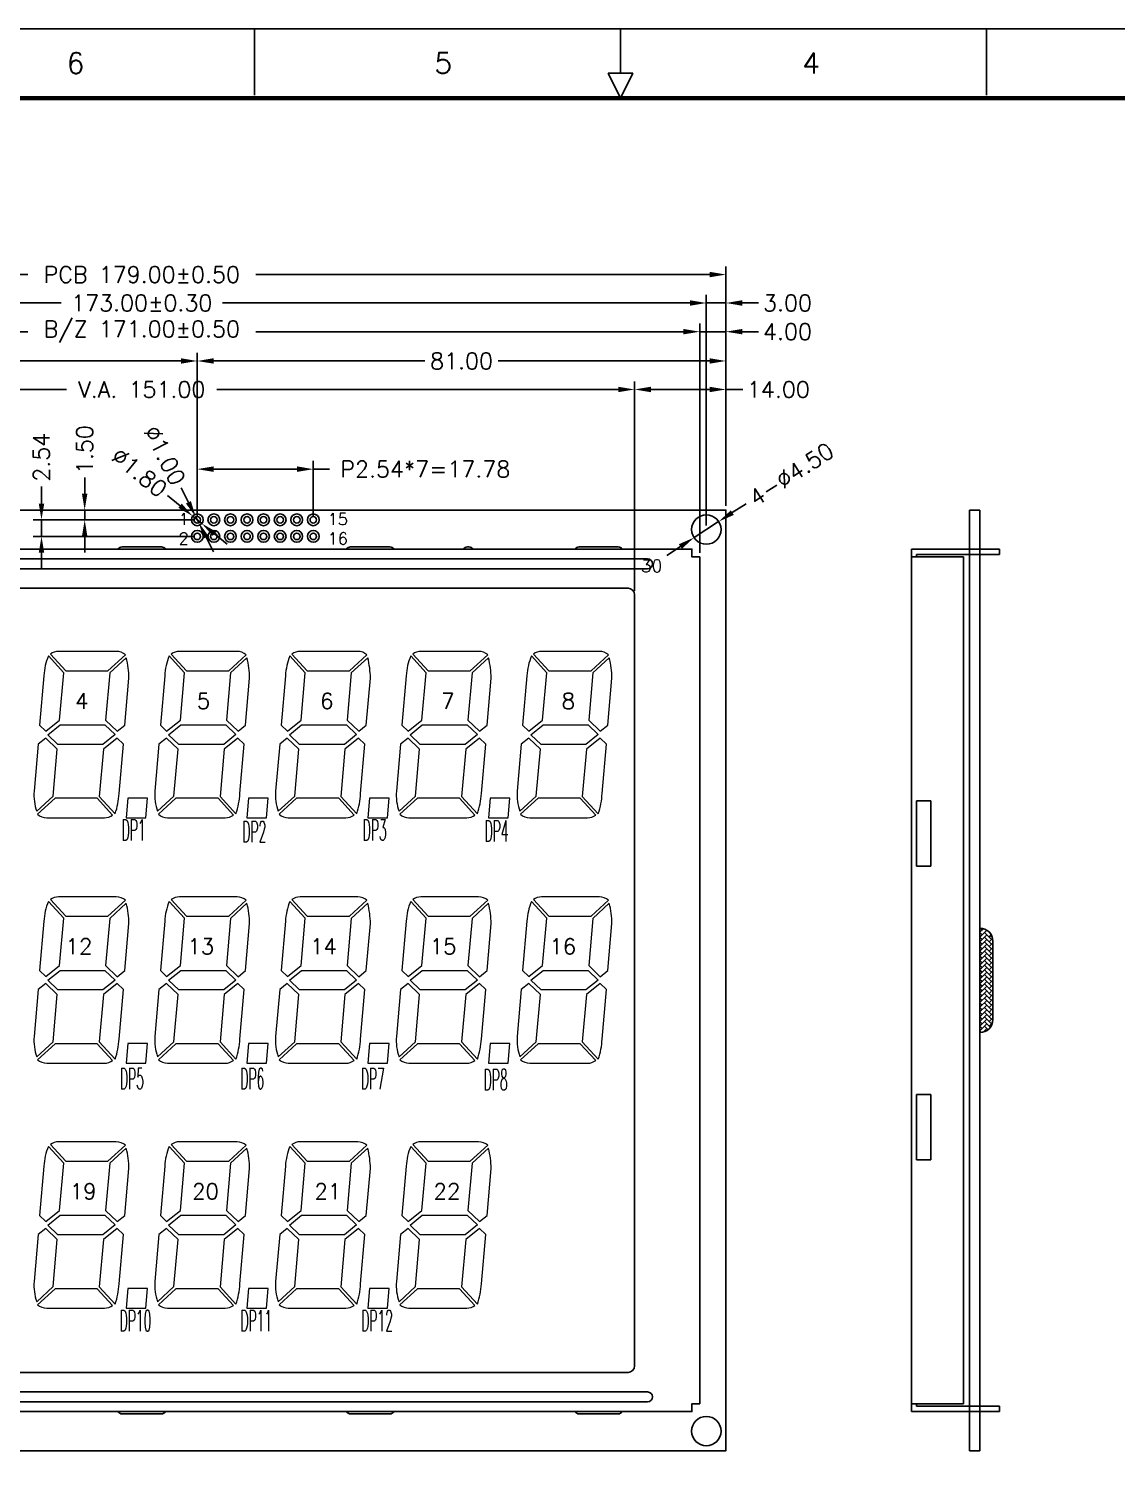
# Model space of a CAD drawing. Header units: millimetres. Extents: x 58 to 1456, y 954 to 1341.
# Drawn here: x 203.9 to 370.6, y 1094.8 to 1315.3 of the extents above; entities that cross this region are included whole.
import ezdxf

# ---------------------------------------------------------------- set-up
doc = ezdxf.new("R2010")
doc.units = ezdxf.units.MM
for name, color, linetype in [('BZ', 67, 'Continuous'), ('D', 4, 'Continuous'), ('PCB', 7, 'Continuous'), ('S', 1, 'Continuous'), ('SPEC', 2, 'Continuous')]:
    doc.layers.add(name, color=color, linetype=linetype)
doc.styles.add('ROMANS', font='romans.shx', dxfattribs={"width": 0.8, "height": 1.388462})
doc.styles.get("Standard").update_dxf_attribs({"font": 'romans.shx'})
doc.styles.add('style1', font='txt.shx')
doc.dimstyles.new('ISO-25', dxfattribs={"dimtxt": 2.5, "dimasz": 2.5, "dimexe": 1.25, "dimexo": 0.625, "dimtad": 0, "dimzin": 1, "dimdsep": 46, "dimtxsty": 'Standard', "dimcen": 2.5, "dimadec": 0, "dimazin": 0, "dimtfac": 1, "dimtmove": 0, "dimatfit": 3, "dimfxl": 0, "dimarcsym": 0})

# ---------------------------------------------------------------- blocks, each defined once
blk = doc.blocks.new('*D10')
at = {"layer": 'D', "color": 0, "lineweight": -2}
for p, q in [((304.25, 1268.86), (301.75, 1268.86)), ((306.75, 1234.95), (306.75, 1270.11)), ((306.75, 1268.86), (310.75, 1268.86)), ((310.75, 1242.15), (310.75, 1270.11)), ((313.25, 1268.86), (315.75, 1268.86))]:
    blk.add_line(p, q, dxfattribs=at)
at = {"layer": 'D', "color": 0}
for points in [[(304.25, 1269.28), (304.25, 1268.45), (306.75, 1268.86)], [(313.25, 1269.28), (313.25, 1268.45), (310.75, 1268.86)]]:
    blk.add_solid(points, dxfattribs=at)
at = {"layer": 'Defpoints', "color": 0}
for p in [(310.75, 1268.86), (310.75, 1241.52), (306.75, 1234.32)]:
    blk.add_point(p, dxfattribs=at)
at = {"layer": 'D', "color": 0, "insert": (320.19, 1268.86), "char_height": 2.5, "attachment_point": 5}
blk.add_mtext('4.00', dxfattribs=at)
blk = doc.blocks.new('*D11')
at = {"layer": 'D', "color": 0, "lineweight": -2}
for p, q in [((296.75, 1229.15), (296.75, 1261.25)), ((299.25, 1260), (308.25, 1260)), ((310.75, 1242.15), (310.75, 1261.25)), ((313.35, 1260), (310.75, 1260))]:
    blk.add_line(p, q, dxfattribs=at)
at = {"layer": 'D', "color": 0}
for points in [[(299.25, 1260.42), (299.25, 1259.59), (296.75, 1260)], [(308.25, 1260.42), (308.25, 1259.59), (310.75, 1260)]]:
    blk.add_solid(points, dxfattribs=at)
at = {"layer": 'Defpoints', "color": 0}
for p in [(310.75, 1260), (310.75, 1241.52), (296.75, 1228.52)]:
    blk.add_point(p, dxfattribs=at)
at = {"layer": 'D', "color": 0, "insert": (318.79, 1260), "char_height": 2.5, "attachment_point": 5}
blk.add_mtext('14.00', dxfattribs=at)
blk = doc.blocks.new('*D12')
at = {"layer": 'D', "color": 0, "lineweight": -2}
for p, q in [((135.75, 1234.95), (135.75, 1270.11)), ((138.25, 1268.86), (203.78, 1268.86)), ((304.25, 1268.86), (238.72, 1268.86)), ((306.75, 1234.95), (306.75, 1270.11))]:
    blk.add_line(p, q, dxfattribs=at)
at = {"layer": 'D', "color": 0}
for points in [[(138.25, 1269.28), (138.25, 1268.45), (135.75, 1268.86)], [(304.25, 1269.28), (304.25, 1268.45), (306.75, 1268.86)]]:
    blk.add_solid(points, dxfattribs=at)
at = {"layer": 'Defpoints', "color": 0}
for p in [(306.75, 1268.86), (135.75, 1234.32), (306.75, 1234.32)]:
    blk.add_point(p, dxfattribs=at)
at = {"layer": 'D', "color": 0, "insert": (221.25, 1268.86), "char_height": 2.5, "attachment_point": 5}
blk.add_mtext('B/Z 171.00%%P0.50', dxfattribs=at)
blk = doc.blocks.new('*D5')
at = {"layer": 'D', "color": 0, "lineweight": -2}
for p, q in [((145.75, 1229.15), (145.75, 1261.25)), ((148.25, 1260), (209.73, 1260)), ((294.25, 1260), (232.77, 1260)), ((296.75, 1229.15), (296.75, 1261.25))]:
    blk.add_line(p, q, dxfattribs=at)
at = {"layer": 'D', "color": 0}
for points in [[(148.25, 1260.42), (148.25, 1259.59), (145.75, 1260)], [(294.25, 1260.42), (294.25, 1259.59), (296.75, 1260)]]:
    blk.add_solid(points, dxfattribs=at)
at = {"layer": 'Defpoints', "color": 0}
for p in [(296.75, 1260), (145.75, 1228.52), (296.75, 1228.52)]:
    blk.add_point(p, dxfattribs=at)
at = {"layer": 'D', "color": 0, "insert": (221.25, 1260), "char_height": 2.5, "attachment_point": 5}
blk.add_mtext('V.A. 151.00', dxfattribs=at)
blk = doc.blocks.new('*D13')
at = {"layer": 'D', "color": 0, "lineweight": -2}
for p, q in [((205.88, 1242.52), (205.88, 1245.11)), ((229.13, 1240.02), (204.63, 1240.02)), ((205.88, 1237.48), (205.88, 1240.02)), ((229.13, 1237.48), (204.63, 1237.48)), ((205.88, 1234.98), (205.88, 1232.48))]:
    blk.add_line(p, q, dxfattribs=at)
at = {"layer": 'D', "color": 0}
for points in [[(205.46, 1242.52), (206.3, 1242.52), (205.88, 1240.02)], [(205.46, 1234.98), (206.3, 1234.98), (205.88, 1237.48)]]:
    blk.add_solid(points, dxfattribs=at)
at = {"layer": 'Defpoints', "color": 0}
for p in [(229.75, 1240.02), (205.88, 1237.48), (229.75, 1237.48)]:
    blk.add_point(p, dxfattribs=at)
at = {"layer": 'D', "color": 0, "insert": (205.88, 1249.61), "char_height": 2.5, "attachment_point": 5, "rotation": 90}
blk.add_mtext('2.54', dxfattribs=at)
blk = doc.blocks.new('*D14')
at = {"layer": 'D', "color": 0, "lineweight": -2}
for p, q in [((313.83, 1242.48), (311.73, 1241.12)), ((305.87, 1237.3), (309.64, 1239.75)), ((303.77, 1235.93), (301.68, 1234.57))]:
    blk.add_line(p, q, dxfattribs=at)
at = {"layer": 'D', "color": 0}
for points in [[(311.5, 1241.47), (311.96, 1240.77), (309.64, 1239.75)], [(303.54, 1236.28), (304, 1235.58), (305.87, 1237.3)]]:
    blk.add_solid(points, dxfattribs=at)
at = {"layer": 'Defpoints', "color": 0}
for p in [(309.64, 1239.75), (305.87, 1237.3)]:
    blk.add_point(p, dxfattribs=at)
at = {"layer": 'D', "color": 0, "insert": (320.78, 1247.01), "char_height": 2.5, "attachment_point": 5, "rotation": 33.0754}
blk.add_mtext('4-∅4.50', dxfattribs=at)
blk = doc.blocks.new('*D15')
at = {"layer": 'D', "color": 0, "lineweight": -2}
for p, q in [((229.75, 1240.65), (229.75, 1265.62)), ((232.25, 1264.37), (264.63, 1264.37)), ((308.25, 1264.37), (275.88, 1264.37)), ((310.75, 1242.15), (310.75, 1265.62))]:
    blk.add_line(p, q, dxfattribs=at)
at = {"layer": 'D', "color": 0}
for points in [[(232.25, 1264.79), (232.25, 1263.96), (229.75, 1264.37)], [(308.25, 1264.79), (308.25, 1263.96), (310.75, 1264.37)]]:
    blk.add_solid(points, dxfattribs=at)
at = {"layer": 'Defpoints', "color": 0}
for p in [(310.75, 1264.37), (310.75, 1241.52), (229.75, 1240.02)]:
    blk.add_point(p, dxfattribs=at)
at = {"layer": 'D', "color": 0, "insert": (270.25, 1264.37), "char_height": 2.5, "attachment_point": 5}
blk.add_mtext('81.00', dxfattribs=at)
blk = doc.blocks.new('*D16')
at = {"layer": 'D', "color": 0, "lineweight": -2}
for p, q in [((134.75, 1239.15), (134.75, 1274.51)), ((137.25, 1273.26), (208.9, 1273.26)), ((305.25, 1273.26), (233.6, 1273.26)), ((307.75, 1239.15), (307.75, 1274.51))]:
    blk.add_line(p, q, dxfattribs=at)
at = {"layer": 'D', "color": 0}
for points in [[(137.25, 1273.68), (137.25, 1272.84), (134.75, 1273.26)], [(305.25, 1273.68), (305.25, 1272.84), (307.75, 1273.26)]]:
    blk.add_solid(points, dxfattribs=at)
at = {"layer": 'Defpoints', "color": 0}
for p in [(307.75, 1273.26), (134.75, 1238.52), (307.75, 1238.52)]:
    blk.add_point(p, dxfattribs=at)
at = {"layer": 'D', "color": 0, "insert": (221.25, 1273.26), "char_height": 2.5, "attachment_point": 5}
blk.add_mtext('173.00%%P0.30', dxfattribs=at)
blk = doc.blocks.new('*D17')
at = {"layer": 'D', "color": 0, "lineweight": -2}
for p, q in [((131.75, 1242.15), (131.75, 1278.87)), ((134.25, 1277.62), (203.78, 1277.62)), ((308.25, 1277.62), (238.72, 1277.62)), ((310.75, 1242.15), (310.75, 1278.87))]:
    blk.add_line(p, q, dxfattribs=at)
at = {"layer": 'D', "color": 0}
for points in [[(134.25, 1278.04), (134.25, 1277.2), (131.75, 1277.62)], [(308.25, 1278.04), (308.25, 1277.2), (310.75, 1277.62)]]:
    blk.add_solid(points, dxfattribs=at)
at = {"layer": 'Defpoints', "color": 0}
for p in [(310.75, 1277.62), (131.75, 1241.52), (310.75, 1241.52)]:
    blk.add_point(p, dxfattribs=at)
at = {"layer": 'D', "color": 0, "insert": (221.25, 1277.62), "char_height": 2.5, "attachment_point": 5}
blk.add_mtext('PCB 179.00%%P0.50', dxfattribs=at)
blk = doc.blocks.new('*D18')
at = {"layer": 'D', "color": 0, "lineweight": -2}
for p, q in [((227.27, 1244.93), (228.4, 1242.7)), ((229.98, 1239.58), (229.52, 1240.47)), ((231.1, 1237.35), (232.23, 1235.12))]:
    blk.add_line(p, q, dxfattribs=at)
at = {"layer": 'D', "color": 0}
for points in [[(228.77, 1242.89), (228.02, 1242.51), (229.52, 1240.47)], [(231.48, 1237.54), (230.73, 1237.16), (229.98, 1239.58)]]:
    blk.add_solid(points, dxfattribs=at)
at = {"layer": 'Defpoints', "color": 0}
for p in [(229.52, 1240.47), (229.98, 1239.58)]:
    blk.add_point(p, dxfattribs=at)
at = {"layer": 'D', "color": 0, "insert": (224.76, 1249.9), "char_height": 2.5, "attachment_point": 5, "rotation": 296.8346}
blk.add_mtext('∅1.00', dxfattribs=at)
blk = doc.blocks.new('*D19')
at = {"layer": 'D', "color": 0, "lineweight": -2}
for p, q in [((229.75, 1240.65), (229.75, 1249.04)), ((247.53, 1240.65), (247.53, 1249.04)), ((232.25, 1247.79), (245.03, 1247.79)), ((247.53, 1247.79), (250.03, 1247.79))]:
    blk.add_line(p, q, dxfattribs=at)
at = {"layer": 'D', "color": 0}
for points in [[(232.25, 1248.21), (232.25, 1247.37), (229.75, 1247.79)], [(245.03, 1248.21), (245.03, 1247.37), (247.53, 1247.79)]]:
    blk.add_solid(points, dxfattribs=at)
at = {"layer": 'Defpoints', "color": 0}
for p in [(247.53, 1247.79), (229.75, 1240.02), (247.53, 1240.02)]:
    blk.add_point(p, dxfattribs=at)
at = {"layer": 'D', "color": 0, "insert": (264.7, 1247.79), "char_height": 2.5, "attachment_point": 5}
blk.add_mtext('P2.54*7=17.78', dxfattribs=at)
blk = doc.blocks.new('*D20')
at = {"layer": 'D', "color": 0, "lineweight": -2}
for p, q in [((225.19, 1243.76), (227.12, 1242.18)), ((230.45, 1239.45), (229.05, 1240.59)), ((232.38, 1237.87), (234.32, 1236.29))]:
    blk.add_line(p, q, dxfattribs=at)
at = {"layer": 'D', "color": 0}
for points in [[(227.38, 1242.5), (226.86, 1241.86), (229.05, 1240.59)], [(232.65, 1238.19), (232.12, 1237.55), (230.45, 1239.45)]]:
    blk.add_solid(points, dxfattribs=at)
at = {"layer": 'Defpoints', "color": 0}
for p in [(229.05, 1240.59), (230.45, 1239.45)]:
    blk.add_point(p, dxfattribs=at)
at = {"layer": 'D', "color": 0, "insert": (220.88, 1247.29), "char_height": 2.5, "attachment_point": 5, "rotation": 320.6852}
blk.add_mtext('∅1.80', dxfattribs=at)
blk = doc.blocks.new('*D6')
at = {"layer": 'D', "color": 0, "lineweight": -2}
for p, q in [((131.75, 1239.15), (131.75, 1265.62)), ((134.25, 1264.37), (175.13, 1264.37)), ((227.25, 1264.37), (186.38, 1264.37)), ((229.75, 1265), (229.75, 1265.62))]:
    blk.add_line(p, q, dxfattribs=at)
at = {"layer": 'D', "color": 0}
for points in [[(134.25, 1264.79), (134.25, 1263.96), (131.75, 1264.37)], [(227.25, 1264.79), (227.25, 1263.96), (229.75, 1264.37)]]:
    blk.add_solid(points, dxfattribs=at)
at = {"layer": 'Defpoints', "color": 0}
for p in [(131.75, 1264.37), (229.75, 1264.37), (131.75, 1238.52)]:
    blk.add_point(p, dxfattribs=at)
at = {"layer": 'D', "color": 0, "insert": (180.75, 1264.37), "char_height": 2.5, "attachment_point": 5}
blk.add_mtext('98.00', dxfattribs=at)
blk = doc.blocks.new('*D7')
at = {"layer": 'D', "color": 0, "lineweight": -2}
for p, q in [((212.5, 1244.02), (212.5, 1246.52)), ((225.75, 1241.52), (211.25, 1241.52)), ((212.5, 1240.02), (212.5, 1241.52)), ((229.13, 1240.02), (211.25, 1240.02)), ((212.5, 1237.52), (212.5, 1235.02))]:
    blk.add_line(p, q, dxfattribs=at)
at = {"layer": 'D', "color": 0}
for points in [[(212.08, 1244.02), (212.91, 1244.02), (212.5, 1241.52)], [(212.08, 1237.52), (212.91, 1237.52), (212.5, 1240.02)]]:
    blk.add_solid(points, dxfattribs=at)
at = {"layer": 'Defpoints', "color": 0}
for p in [(212.5, 1241.52), (226.37, 1241.52), (229.75, 1240.02)]:
    blk.add_point(p, dxfattribs=at)
at = {"layer": 'D', "color": 0, "insert": (212.5, 1250.78), "char_height": 2.5, "attachment_point": 5, "rotation": 90}
blk.add_mtext('1.50', dxfattribs=at)
blk = doc.blocks.new('*D21')
at = {"layer": 'D', "color": 0, "lineweight": -2}
for p, q in [((305.25, 1273.26), (302.75, 1273.26)), ((307.75, 1239.15), (307.75, 1274.51)), ((307.75, 1273.26), (310.75, 1273.26)), ((310.75, 1242.15), (310.75, 1274.51)), ((313.25, 1273.26), (315.75, 1273.26))]:
    blk.add_line(p, q, dxfattribs=at)
at = {"layer": 'D', "color": 0}
for points in [[(305.25, 1273.68), (305.25, 1272.84), (307.75, 1273.26)], [(313.25, 1273.68), (313.25, 1272.84), (310.75, 1273.26)]]:
    blk.add_solid(points, dxfattribs=at)
at = {"layer": 'Defpoints', "color": 0}
for p in [(310.75, 1273.26), (310.75, 1241.52), (307.75, 1238.52)]:
    blk.add_point(p, dxfattribs=at)
at = {"layer": 'D', "color": 0, "insert": (320.19, 1273.26), "char_height": 2.5, "attachment_point": 5}
blk.add_mtext('3.00', dxfattribs=at)

msp = doc.modelspace()

# ---------------------------------------------------------------- hatches: boundary and pattern name
at = {"layer": 'S'}
h = msp.add_hatch(dxfattribs=at)
h.set_pattern_fill('AR-HBONE', color=256, scale=0.005, style=0)
h.set_pattern_definition([(45, (-22.49407, 0), (1e-16, 0.7184205), [1.524, -0.508]), (135, (-22.13486, 0.3592), (1e-16, 0.7184205), [1.524, -0.508])])
h.paths.add_polyline_path([(351.663, 1175.425, 0.4142136), (349.663, 1177.425), (349.663, 1161.425, 0.4142136), (351.663, 1163.425)])

# ---------------------------------------------------------------- linework, layer by layer
at = {"lineweight": 13}
for p, q in [((295.751, 1229.525), (146.751, 1229.525)), ((296.751, 1110.325), (296.751, 1228.525))]:
    msp.add_line(p, q, dxfattribs=at)
for points in [[(145.751, 1228.525), (145.751, 1110.325, 0.4142136), (146.751, 1109.325), (295.751, 1109.325, 0.4142136), (296.751, 1110.325), (296.751, 1228.525, 0.4142136), (295.751, 1229.525), (146.751, 1229.525, 0.4142136)], [(207.245, 1219.438), (209.598, 1216.869), (216.063, 1216.869), (218.74, 1219.322, 0.1842598), (217.343, 1219.855), (208.499, 1219.855, 0.1617893)], [(225.749, 1219.438), (228.103, 1216.869), (234.567, 1216.869), (237.244, 1219.322, 0.1842598), (235.848, 1219.855), (227.004, 1219.855, 0.1617893)], [(244.253, 1219.438), (246.607, 1216.869), (253.071, 1216.869), (255.749, 1219.322, 0.1842598), (254.352, 1219.855), (245.508, 1219.855, 0.1617893)], [(262.758, 1219.438), (265.112, 1216.869), (271.576, 1216.869), (274.253, 1219.322, 0.1842598), (272.856, 1219.855), (264.013, 1219.855, 0.1617893)], [(281.262, 1219.438), (283.616, 1216.869), (290.08, 1216.869), (292.757, 1219.322, 0.1842598), (291.361, 1219.855), (282.517, 1219.855, 0.1617893)], [(206.937, 1219.152, 0.0841671), (206.251, 1216.121), (205.588, 1208.543), (206.553, 1207.621), (208.654, 1209.323), (209.289, 1216.585)], [(215.712, 1209.313), (217.491, 1207.62), (218.642, 1208.547), (219.273, 1215.756, 0.0590787), (218.864, 1218.866), (216.346, 1216.559)], [(225.442, 1219.152, 0.0841671), (224.756, 1216.121), (224.093, 1208.543), (225.058, 1207.621), (227.158, 1209.323), (227.794, 1216.585)], [(234.216, 1209.313), (235.995, 1207.62), (237.146, 1208.547), (237.777, 1215.756, 0.0590787), (237.368, 1218.866), (234.85, 1216.559)], [(243.946, 1219.152, 0.0841671), (243.26, 1216.121), (242.597, 1208.543), (243.562, 1207.621), (245.663, 1209.323), (246.298, 1216.585)], [(252.721, 1209.313), (254.5, 1207.62), (255.651, 1208.547), (256.282, 1215.756, 0.0590787), (255.873, 1218.866), (253.355, 1216.559)], [(262.451, 1219.152, 0.0841671), (261.765, 1216.121), (261.102, 1208.543), (262.067, 1207.621), (264.167, 1209.323), (264.803, 1216.585)], [(271.225, 1209.313), (273.004, 1207.62), (274.155, 1208.547), (274.786, 1215.756, 0.0590787), (274.377, 1218.866), (271.859, 1216.559)], [(280.955, 1219.152, 0.0841671), (280.269, 1216.121), (279.606, 1208.543), (280.571, 1207.621), (282.672, 1209.323), (283.307, 1216.585)], [(289.73, 1209.313), (291.508, 1207.62), (292.66, 1208.547), (293.291, 1215.756, 0.0590787), (292.882, 1218.866), (290.364, 1216.559)], [(208.308, 1204.865), (206.53, 1206.563), (205.377, 1205.629), (204.747, 1198.428, 0.1077533), (205.156, 1195.341), (207.676, 1197.651)], [(214.733, 1197.625), (217.172, 1194.963, 0.070996), (217.769, 1198.062), (218.432, 1205.645), (217.468, 1206.563), (215.367, 1204.872)], [(226.812, 1204.865), (225.035, 1206.563), (223.882, 1205.629), (223.252, 1198.428, 0.1077533), (223.661, 1195.341), (226.181, 1197.651)], [(233.237, 1197.625), (235.676, 1194.963, 0.070996), (236.273, 1198.062), (236.936, 1205.645), (235.972, 1206.563), (233.872, 1204.872)], [(245.316, 1204.865), (243.539, 1206.563), (242.386, 1205.629), (241.756, 1198.428, 0.1077533), (242.165, 1195.341), (244.685, 1197.651)], [(251.742, 1197.625), (254.181, 1194.963, 0.070996), (254.777, 1198.062), (255.441, 1205.645), (254.476, 1206.563), (252.376, 1204.872)], [(263.821, 1204.865), (262.044, 1206.563), (260.891, 1205.629), (260.261, 1198.428, 0.1077533), (260.67, 1195.341), (263.19, 1197.651)], [(270.246, 1197.625), (272.685, 1194.963, 0.070996), (273.282, 1198.062), (273.945, 1205.645), (272.981, 1206.563), (270.88, 1204.872)], [(282.325, 1204.865), (280.548, 1206.563), (279.395, 1205.629), (278.765, 1198.428, 0.1077533), (279.174, 1195.341), (281.694, 1197.651)], [(288.751, 1197.625), (291.19, 1194.963, 0.070996), (291.786, 1198.062), (292.45, 1205.645), (291.485, 1206.563), (289.385, 1204.872)], [(216.778, 1194.772), (214.424, 1197.341), (207.96, 1197.341), (205.283, 1194.887, 0.1842598), (206.679, 1194.355), (215.523, 1194.355, 0.1617893)], [(235.282, 1194.772), (232.928, 1197.341), (226.464, 1197.341), (223.787, 1194.887, 0.1842598), (225.184, 1194.355), (234.027, 1194.355, 0.1617893)], [(253.787, 1194.772), (251.433, 1197.341), (244.969, 1197.341), (242.292, 1194.887, 0.1842598), (243.688, 1194.355), (252.532, 1194.355, 0.1617893)], [(272.291, 1194.772), (269.937, 1197.341), (263.473, 1197.341), (260.796, 1194.887, 0.1842598), (262.192, 1194.355), (271.036, 1194.355, 0.1617893)], [(290.795, 1194.772), (288.442, 1197.341), (281.977, 1197.341), (279.3, 1194.887, 0.1842598), (280.697, 1194.355), (289.541, 1194.355, 0.1617893)], [(207.245, 1181.808), (209.598, 1179.239), (216.063, 1179.239), (218.74, 1181.692, 0.1842598), (217.343, 1182.225), (208.499, 1182.225, 0.1617893)], [(225.749, 1181.808), (228.103, 1179.239), (234.567, 1179.239), (237.244, 1181.692, 0.1842598), (235.848, 1182.225), (227.004, 1182.225, 0.1617893)], [(244.253, 1181.808), (246.607, 1179.239), (253.071, 1179.239), (255.749, 1181.692, 0.1842598), (254.352, 1182.225), (245.508, 1182.225, 0.1617893)], [(262.758, 1181.808), (265.112, 1179.239), (271.576, 1179.239), (274.253, 1181.692, 0.1842598), (272.856, 1182.225), (264.013, 1182.225, 0.1617893)], [(281.262, 1181.808), (283.616, 1179.239), (290.08, 1179.239), (292.757, 1181.692, 0.1842598), (291.361, 1182.225), (282.517, 1182.225, 0.1617893)], [(206.937, 1181.521, 0.0841671), (206.251, 1178.491), (205.588, 1170.913), (206.553, 1169.991), (208.654, 1171.692), (209.289, 1178.955)], [(215.712, 1171.683), (217.491, 1169.99), (218.642, 1170.917), (219.273, 1178.126, 0.0590787), (218.864, 1181.236), (216.346, 1178.929)], [(225.442, 1181.521, 0.0841671), (224.756, 1178.491), (224.093, 1170.913), (225.058, 1169.991), (227.158, 1171.692), (227.794, 1178.955)], [(234.216, 1171.683), (235.995, 1169.99), (237.146, 1170.917), (237.777, 1178.126, 0.0590787), (237.368, 1181.236), (234.85, 1178.929)], [(243.946, 1181.521, 0.0841671), (243.26, 1178.491), (242.597, 1170.913), (243.562, 1169.991), (245.663, 1171.692), (246.298, 1178.955)], [(252.721, 1171.683), (254.5, 1169.99), (255.651, 1170.917), (256.282, 1178.126, 0.0590787), (255.873, 1181.236), (253.355, 1178.929)], [(262.451, 1181.521, 0.0841671), (261.765, 1178.491), (261.102, 1170.913), (262.067, 1169.991), (264.167, 1171.692), (264.803, 1178.955)], [(271.225, 1171.683), (273.004, 1169.99), (274.155, 1170.917), (274.786, 1178.126, 0.0590787), (274.377, 1181.236), (271.859, 1178.929)], [(280.955, 1181.521, 0.0841671), (280.269, 1178.491), (279.606, 1170.913), (280.571, 1169.991), (282.672, 1171.692), (283.307, 1178.955)], [(289.73, 1171.683), (291.508, 1169.99), (292.66, 1170.917), (293.291, 1178.126, 0.0590787), (292.882, 1181.236), (290.364, 1178.929)], [(208.308, 1167.234), (206.53, 1168.933), (205.377, 1167.998), (204.747, 1160.798, 0.1077533), (205.156, 1157.711), (207.676, 1160.02)], [(214.733, 1159.995), (217.172, 1157.333, 0.070996), (217.769, 1160.432), (218.432, 1168.015), (217.468, 1168.933), (215.367, 1167.242)], [(226.812, 1167.234), (225.035, 1168.933), (223.882, 1167.998), (223.252, 1160.798, 0.1077533), (223.661, 1157.711), (226.181, 1160.02)], [(233.237, 1159.995), (235.676, 1157.333, 0.070996), (236.273, 1160.432), (236.936, 1168.015), (235.972, 1168.933), (233.872, 1167.242)], [(245.316, 1167.234), (243.539, 1168.933), (242.386, 1167.998), (241.756, 1160.798, 0.1077533), (242.165, 1157.711), (244.685, 1160.02)], [(251.742, 1159.995), (254.181, 1157.333, 0.070996), (254.777, 1160.432), (255.441, 1168.015), (254.476, 1168.933), (252.376, 1167.242)], [(263.821, 1167.234), (262.044, 1168.933), (260.891, 1167.998), (260.261, 1160.798, 0.1077533), (260.67, 1157.711), (263.19, 1160.02)], [(270.246, 1159.995), (272.685, 1157.333, 0.070996), (273.282, 1160.432), (273.945, 1168.015), (272.981, 1168.933), (270.88, 1167.242)], [(282.325, 1167.234), (280.548, 1168.933), (279.395, 1167.998), (278.765, 1160.798, 0.1077533), (279.174, 1157.711), (281.694, 1160.02)], [(288.751, 1159.995), (291.19, 1157.333, 0.070996), (291.786, 1160.432), (292.45, 1168.015), (291.485, 1168.933), (289.385, 1167.242)], [(216.778, 1157.141), (214.424, 1159.71), (207.96, 1159.71), (205.283, 1157.257, 0.1842598), (206.679, 1156.725), (215.523, 1156.725, 0.1617893)], [(235.282, 1157.141), (232.928, 1159.71), (226.464, 1159.71), (223.787, 1157.257, 0.1842598), (225.184, 1156.725), (234.027, 1156.725, 0.1617893)], [(253.787, 1157.141), (251.433, 1159.71), (244.969, 1159.71), (242.292, 1157.257, 0.1842598), (243.688, 1156.725), (252.532, 1156.725, 0.1617893)], [(272.291, 1157.141), (269.937, 1159.71), (263.473, 1159.71), (260.796, 1157.257, 0.1842598), (262.192, 1156.725), (271.036, 1156.725, 0.1617893)], [(290.795, 1157.141), (288.442, 1159.71), (281.977, 1159.71), (279.3, 1157.257, 0.1842598), (280.697, 1156.725), (289.541, 1156.725, 0.1617893)], [(207.245, 1144.258), (209.598, 1141.689), (216.063, 1141.689), (218.74, 1144.142, 0.1842598), (217.343, 1144.675), (208.499, 1144.675, 0.1617893)], [(225.749, 1144.258), (228.103, 1141.689), (234.567, 1141.689), (237.244, 1144.142, 0.1842598), (235.848, 1144.675), (227.004, 1144.675, 0.1617893)], [(244.253, 1144.258), (246.607, 1141.689), (253.071, 1141.689), (255.749, 1144.142, 0.1842598), (254.352, 1144.675), (245.508, 1144.675, 0.1617893)], [(262.758, 1144.258), (265.112, 1141.689), (271.576, 1141.689), (274.253, 1144.142, 0.1842598), (272.856, 1144.675), (264.013, 1144.675, 0.1617893)], [(206.937, 1143.971, 0.0841671), (206.251, 1140.941), (205.588, 1133.363), (206.553, 1132.441), (208.654, 1134.142), (209.289, 1141.405)], [(215.712, 1134.133), (217.491, 1132.44), (218.642, 1133.367), (219.273, 1140.576, 0.0590787), (218.864, 1143.686), (216.346, 1141.379)], [(225.442, 1143.971, 0.0841671), (224.756, 1140.941), (224.093, 1133.363), (225.058, 1132.441), (227.158, 1134.142), (227.794, 1141.405)], [(234.216, 1134.133), (235.995, 1132.44), (237.146, 1133.367), (237.777, 1140.576, 0.0590787), (237.368, 1143.686), (234.85, 1141.379)], [(243.946, 1143.971, 0.0841671), (243.26, 1140.941), (242.597, 1133.363), (243.562, 1132.441), (245.663, 1134.142), (246.298, 1141.405)], [(252.721, 1134.133), (254.5, 1132.44), (255.651, 1133.367), (256.282, 1140.576, 0.0590787), (255.873, 1143.686), (253.355, 1141.379)], [(262.451, 1143.971, 0.0841671), (261.765, 1140.941), (261.102, 1133.363), (262.067, 1132.441), (264.167, 1134.142), (264.803, 1141.405)], [(271.225, 1134.133), (273.004, 1132.44), (274.155, 1133.367), (274.786, 1140.576, 0.0590787), (274.377, 1143.686), (271.859, 1141.379)], [(208.308, 1129.684), (206.53, 1131.383), (205.377, 1130.448), (204.747, 1123.248, 0.1077533), (205.156, 1120.161), (207.676, 1122.47)], [(214.733, 1122.445), (217.172, 1119.783, 0.070996), (217.769, 1122.882), (218.432, 1130.465), (217.468, 1131.383), (215.367, 1129.692)], [(226.812, 1129.684), (225.035, 1131.383), (223.882, 1130.448), (223.252, 1123.248, 0.1077533), (223.661, 1120.161), (226.181, 1122.47)], [(233.237, 1122.445), (235.676, 1119.783, 0.070996), (236.273, 1122.882), (236.936, 1130.465), (235.972, 1131.383), (233.872, 1129.692)], [(245.316, 1129.684), (243.539, 1131.383), (242.386, 1130.448), (241.756, 1123.248, 0.1077533), (242.165, 1120.161), (244.685, 1122.47)], [(251.742, 1122.445), (254.181, 1119.783, 0.070996), (254.777, 1122.882), (255.441, 1130.465), (254.476, 1131.383), (252.376, 1129.692)], [(263.821, 1129.684), (262.044, 1131.383), (260.891, 1130.448), (260.261, 1123.248, 0.1077533), (260.67, 1120.161), (263.19, 1122.47)], [(270.246, 1122.445), (272.685, 1119.783, 0.070996), (273.282, 1122.882), (273.945, 1130.465), (272.981, 1131.383), (270.88, 1129.692)], [(216.778, 1119.591), (214.424, 1122.16), (207.96, 1122.16), (205.283, 1119.707, 0.1842598), (206.679, 1119.175), (215.523, 1119.175, 0.1617893)], [(235.282, 1119.591), (232.928, 1122.16), (226.464, 1122.16), (223.787, 1119.707, 0.1842598), (225.184, 1119.175), (234.027, 1119.175, 0.1617893)], [(253.787, 1119.591), (251.433, 1122.16), (244.969, 1122.16), (242.292, 1119.707, 0.1842598), (243.688, 1119.175), (252.532, 1119.175, 0.1617893)], [(272.291, 1119.591), (269.937, 1122.16), (263.473, 1122.16), (260.796, 1119.707, 0.1842598), (262.192, 1119.175), (271.036, 1119.175, 0.1617893)]]:
    msp.add_lwpolyline(points, format="xyb", close=True, dxfattribs=at)
for points in [[(206.859, 1207.079), (208.718, 1208.585), (215.606, 1208.585), (217.161, 1207.105), (215.291, 1205.599), (208.408, 1205.599)], [(225.363, 1207.079), (227.222, 1208.585), (234.111, 1208.585), (235.666, 1207.105), (233.795, 1205.599), (226.912, 1205.599)], [(243.868, 1207.079), (245.727, 1208.585), (252.615, 1208.585), (254.17, 1207.105), (252.299, 1205.599), (245.417, 1205.599)], [(262.372, 1207.079), (264.231, 1208.585), (271.12, 1208.585), (272.674, 1207.105), (270.804, 1205.599), (263.921, 1205.599)], [(280.877, 1207.079), (282.736, 1208.585), (289.624, 1208.585), (291.179, 1207.105), (289.308, 1205.599), (282.426, 1205.599)], [(221.874, 1194.355), (222.132, 1197.364), (219.12, 1197.364), (218.862, 1194.355)], [(240.379, 1194.355), (240.636, 1197.364), (237.624, 1197.364), (237.367, 1194.355)], [(258.883, 1194.355), (259.141, 1197.364), (256.129, 1197.364), (255.871, 1194.355)], [(277.388, 1194.355), (277.645, 1197.364), (274.633, 1197.364), (274.376, 1194.355)], [(206.859, 1169.449), (208.718, 1170.954), (215.606, 1170.954), (217.161, 1169.475), (215.291, 1167.969), (208.408, 1167.969)], [(225.363, 1169.449), (227.222, 1170.954), (234.111, 1170.954), (235.666, 1169.475), (233.795, 1167.969), (226.912, 1167.969)], [(243.868, 1169.449), (245.727, 1170.954), (252.615, 1170.954), (254.17, 1169.475), (252.299, 1167.969), (245.417, 1167.969)], [(262.372, 1169.449), (264.231, 1170.954), (271.12, 1170.954), (272.674, 1169.475), (270.804, 1167.969), (263.921, 1167.969)], [(280.877, 1169.449), (282.736, 1170.954), (289.624, 1170.954), (291.179, 1169.475), (289.308, 1167.969), (282.426, 1167.969)], [(221.874, 1156.725), (222.132, 1159.734), (219.12, 1159.734), (218.862, 1156.725)], [(240.379, 1156.725), (240.636, 1159.734), (237.624, 1159.734), (237.367, 1156.725)], [(258.883, 1156.725), (259.141, 1159.734), (256.129, 1159.734), (255.871, 1156.725)], [(277.388, 1156.725), (277.645, 1159.734), (274.633, 1159.734), (274.376, 1156.725)], [(206.859, 1131.899), (208.718, 1133.404), (215.606, 1133.404), (217.161, 1131.925), (215.291, 1130.419), (208.408, 1130.419)], [(225.363, 1131.899), (227.222, 1133.404), (234.111, 1133.404), (235.666, 1131.925), (233.795, 1130.419), (226.912, 1130.419)], [(243.868, 1131.899), (245.727, 1133.404), (252.615, 1133.404), (254.17, 1131.925), (252.299, 1130.419), (245.417, 1130.419)], [(262.372, 1131.899), (264.231, 1133.404), (271.12, 1133.404), (272.674, 1131.925), (270.804, 1130.419), (263.921, 1130.419)], [(221.874, 1119.175), (222.132, 1122.184), (219.12, 1122.184), (218.862, 1119.175)], [(240.379, 1119.175), (240.636, 1122.184), (237.624, 1122.184), (237.367, 1119.175)], [(258.883, 1119.175), (259.141, 1122.184), (256.129, 1122.184), (255.871, 1119.175)]]:
    msp.add_lwpolyline(points, close=True, dxfattribs=at)
msp.add_lwpolyline([(349.663, 1177.425), (349.663, 1177.425, -0.4142136), (351.663, 1175.425), (351.663, 1163.425, -0.4142136), (349.663, 1161.425), (349.663, 1161.425)], format="xyb", close=True)
for centre, start, end in [((295.751, 1228.525), 0, 90), ((295.751, 1110.325), 270, 0)]:
    msp.add_arc(centre, 1, start, end, dxfattribs=at)
at = {"layer": 'BZ'}
for p, q in [((339.163, 1235.525), (339.163, 1103.325)), ((339.163, 1235.525), (352.663, 1235.525)), ((352.663, 1235.525), (352.663, 1234.725)), ((339.163, 1234.325), (347.163, 1234.325)), ((339.963, 1234.725), (352.663, 1234.725)), ((339.963, 1234.725), (339.963, 1234.325)), ((347.163, 1234.325), (347.163, 1104.525)), ((295.751, 1229.525), (146.751, 1229.525)), ((296.751, 1110.325), (296.751, 1228.525)), ((339.963, 1186.925), (339.963, 1196.925)), ((339.963, 1196.925), (342.163, 1196.925)), ((342.163, 1196.925), (342.163, 1186.925)), ((342.163, 1186.925), (339.963, 1186.925)), ((339.963, 1151.925), (339.963, 1141.925)), ((342.163, 1151.925), (339.963, 1151.925)), ((342.163, 1141.925), (342.163, 1151.925)), ((339.963, 1141.925), (342.163, 1141.925)), ((146.751, 1109.325), (295.751, 1109.325)), ((339.163, 1104.525), (347.163, 1104.525)), ((339.163, 1103.325), (352.663, 1103.325)), ((339.963, 1104.125), (339.963, 1104.525)), ((339.963, 1104.125), (352.663, 1104.125)), ((352.663, 1103.325), (352.663, 1104.125))]:
    msp.add_line(p, q, dxfattribs=at)
msp.add_lwpolyline([(135.751, 1104.525), (135.751, 1234.325), (136.951, 1234.325), (136.951, 1235.525), (305.551, 1235.525), (305.551, 1234.325), (306.751, 1234.325), (306.751, 1104.525), (305.551, 1104.525), (305.551, 1103.325), (136.951, 1103.325), (136.951, 1104.525)], close=True, dxfattribs=at)
for points in [[(143.751, 1232.525, -1), (143.751, 1234.025), (298.751, 1234.025, -1), (298.751, 1232.525)], [(143.751, 1106.325, 1), (143.751, 1104.825), (298.751, 1104.825, 1), (298.751, 1106.325)]]:
    msp.add_lwpolyline(points, format="xyb", close=True, dxfattribs=at)
for centre, start, end in [((295.751, 1228.525), 0, 90), ((295.751, 1110.325), 270, 0)]:
    msp.add_arc(centre, 1, start, end, dxfattribs=at)
at = {"layer": 'PCB'}
for p, q in [((348.063, 1097.325), (348.063, 1241.525)), ((348.063, 1241.525), (349.663, 1241.525)), ((349.663, 1241.525), (349.663, 1097.325)), ((349.663, 1097.325), (348.063, 1097.325))]:
    msp.add_line(p, q, dxfattribs=at)
msp.add_lwpolyline([(131.751, 1241.525), (310.751, 1241.525), (310.751, 1097.325), (131.751, 1097.325)], close=True, dxfattribs=at)
for points in [[(217.616, 1235.525, -0.2575427), (218.251, 1235.875), (224.251, 1235.875, -0.2575427), (224.885, 1235.525, -0.2575427)], [(252.616, 1235.525, -0.2575427), (253.251, 1235.875), (259.251, 1235.875, -0.2575427), (259.885, 1235.525, -0.2575427)], [(270.516, 1235.525, -0.2575427), (271.151, 1235.875), (271.351, 1235.875, -0.2575427), (271.985, 1235.525, -0.2575427)], [(287.616, 1235.525, -0.2575427), (288.251, 1235.875), (294.251, 1235.875, -0.2575427), (294.885, 1235.525, -0.2575427)], [(217.616, 1103.325, 0.2575427), (218.251, 1102.975), (224.251, 1102.975, 0.2575427), (224.885, 1103.325, 0.2575427)], [(252.616, 1103.325, 0.2575427), (253.251, 1102.975), (259.251, 1102.975, 0.2575427), (259.885, 1103.325, 0.2575427)], [(287.616, 1103.325, 0.2575427), (288.251, 1102.975), (294.251, 1102.975, 0.2575427), (294.885, 1103.325, 0.2575427)]]:
    msp.add_lwpolyline(points, format="xyb", dxfattribs=at)
for centre, radius in [((229.751, 1240.025), 0.9), ((229.751, 1240.025), 0.5), ((232.291, 1240.025), 0.9), ((232.291, 1240.025), 0.5), ((234.831, 1240.025), 0.9), ((234.831, 1240.025), 0.5), ((237.371, 1240.025), 0.9), ((237.371, 1240.025), 0.5), ((239.911, 1240.025), 0.9), ((239.911, 1240.025), 0.5), ((242.451, 1240.025), 0.9), ((242.451, 1240.025), 0.5), ((244.991, 1240.025), 0.9), ((244.991, 1240.025), 0.5), ((247.531, 1240.025), 0.9), ((247.531, 1240.025), 0.5), ((307.751, 1238.525), 2.25), ((229.751, 1237.485), 0.9), ((229.751, 1237.485), 0.5), ((232.291, 1237.485), 0.9), ((232.291, 1237.485), 0.5), ((234.831, 1237.485), 0.9), ((234.831, 1237.485), 0.5), ((237.371, 1237.485), 0.9), ((237.371, 1237.485), 0.5), ((239.911, 1237.485), 0.9), ((239.911, 1237.485), 0.5), ((242.451, 1237.485), 0.9), ((242.451, 1237.485), 0.5), ((244.991, 1237.485), 0.9), ((244.991, 1237.485), 0.5), ((247.531, 1237.485), 0.9), ((247.531, 1237.485), 0.5), ((307.751, 1100.325), 2.25)]:
    msp.add_circle(centre, radius, dxfattribs=at)
at = {"layer": 'SPEC', "color": 0}
for p, q in [((57.747, 1315.298), (533.762, 1315.298)), ((238.505, 1315.298), (238.505, 1305.119)), ((294.598, 1308.473), (294.598, 1315.298)), ((350.697, 1315.298), (350.697, 1305.119)), ((292.69, 1308.473), (296.507, 1308.473)), ((292.69, 1308.473), (296.507, 1308.473)), ((294.598, 1304.656), (292.69, 1308.473)), ((294.598, 1304.656), (292.69, 1308.473)), ((296.507, 1308.473), (294.598, 1304.656)), ((296.507, 1308.473), (294.598, 1304.656))]:
    msp.add_line(p, q, dxfattribs=at)
at = {"layer": 'SPEC', "color": 0, "const_width": 0.625}
msp.add_lwpolyline([(519.529, 1304.656), (69.732, 1304.656), (69.732, 989.354), (519.529, 989.354), (519.529, 1304.656)], dxfattribs=at)

# ---------------------------------------------------------------- texts
at = {"layer": 'D', "lineweight": 13}
for s, height, p in [('30', 1.8949, (297.741, 1232.013)), ('30', 1.8949, (297.741, 1232.013)), ('4', 2.395, (211.014, 1211.06)), ('5', 2.395, (229.686, 1211.06)), ('6', 2.395, (248.587, 1211.06)), ('7', 2.395, (267.115, 1211.06)), ('8', 2.395, (285.581, 1211.06)), ('12', 2.3949, (209.57, 1173.43)), ('13', 2.3949, (228.237, 1173.43)), ('14', 2.3949, (247.042, 1173.43)), ('15', 2.3949, (265.356, 1173.43)), ('16', 2.3949, (283.725, 1173.43)), ('19', 2.3949, (210.201, 1135.88)), ('20', 2.3949, (228.975, 1135.88)), ('21', 2.3949, (247.714, 1135.88)), ('22', 2.3949, (265.959, 1135.88))]:
    msp.add_text(s, height=height, dxfattribs=at).set_placement(p)
at = {"layer": 'D', "color": 1, "lineweight": 13, "style": 'style1', "width": 0.43}
for s, p in [('DP1', (218.165, 1190.856)), ('DP2', (236.645, 1190.601))]:
    msp.add_text(s, height=3.2151, dxfattribs=at).set_placement(p)
at = {"layer": 'D', "color": 1, "style": 'style1', "width": 0.43}
for s, p in [('DP3', (255.094, 1190.846)), ('DP4', (273.774, 1190.708)), ('DP5', (217.895, 1152.767)), ('DP6', (236.346, 1152.767)), ('DP7', (254.808, 1152.755)), ('DP8', (273.628, 1152.599)), ('DP10', (217.859, 1115.649)), ('DP11', (236.363, 1115.649)), ('DP12', (254.868, 1115.649))]:
    msp.add_text(s, height=3.2151, dxfattribs=at).set_placement(p)
at = {"layer": 'PCB'}
for s, height, p in [('1', 1.808, (226.895, 1239.233)), ('15', 1.8082, (249.733, 1239.233)), ('2', 1.808, (226.895, 1236.245)), ('16', 1.8082, (249.733, 1236.245))]:
    msp.add_text(s, height=height, dxfattribs=at).set_placement(p)
at = {"layer": 'SPEC', "color": 0, "style": 'ROMANS'}
for s, p in [('6', (209.731, 1308.453)), ('5', (266.082, 1308.453)), ('4', (322.432, 1308.453))]:
    msp.add_text(s, height=3.181, dxfattribs=at).set_placement(p)

# ---------------------------------------------------------------- dimensions: what is measured, and where the dimension line sits
at = {"layer": 'D'}
for base, p1, p2, text, picture, middle in [((310.751, 1277.619), (131.751, 1241.525), (310.751, 1241.525), 'PCB <>%%P0.50', '*D17', (221.251, 1277.619)), ((307.751, 1273.26), (134.751, 1238.525), (307.751, 1238.525), '<>%%P0.30', '*D16', (221.251, 1273.26))]:
    dim = msp.add_linear_dim(base=base, p1=p1, p2=p2, text=text, dimstyle='ISO-25', override={"dimtmove": 1}, dxfattribs=at)
    dim.commit()
    dim.dimension.update_dxf_attribs({"geometry": picture, "text_midpoint": middle})
for base, p1, p2, picture, middle in [((310.751, 1273.26), (307.751, 1238.525), (310.751, 1241.525), '*D21', (320.185, 1273.26)), ((310.751, 1268.863), (306.751, 1234.325), (310.751, 1241.525), '*D10', (320.185, 1268.863)), ((131.751, 1264.374), (229.751, 1264.374), (131.751, 1238.525), '*D6', (180.751, 1264.374)), ((310.751, 1264.374), (229.751, 1240.025), (310.751, 1241.525), '*D15', (270.251, 1264.374))]:
    dim = msp.add_linear_dim(base=base, p1=p1, p2=p2, dimstyle='ISO-25', dxfattribs=at)
    dim.commit()
    dim.dimension.update_dxf_attribs({"geometry": picture, "text_midpoint": middle})
for base, p1, p2, text, picture, middle in [((306.751, 1268.863), (135.751, 1234.325), (306.751, 1234.325), 'B/Z <>%%P0.50', '*D12', (221.251, 1268.863)), ((296.751, 1260.005), (145.751, 1228.525), (296.751, 1228.525), 'V.A. <>', '*D5', (221.251, 1260.005)), ((247.531, 1247.79), (229.751, 1240.025), (247.531, 1240.025), 'P2.54*7=<>', '*D19', (264.703, 1247.79))]:
    dim = msp.add_linear_dim(base=base, p1=p1, p2=p2, text=text, dimstyle='ISO-25', dxfattribs=at)
    dim.commit()
    dim.dimension.update_dxf_attribs({"geometry": picture, "text_midpoint": middle})
dim = msp.add_linear_dim(base=(310.751, 1260.005), p1=(296.751, 1228.525), p2=(310.751, 1241.525), dimstyle='ISO-25', override={"dimtmove": 1}, dxfattribs=at)
dim.commit()
dim.dimension.update_dxf_attribs({"geometry": '*D11', "text_midpoint": (318.794, 1259.593), "dimtype": 160})
for p1, p2, picture, middle in [((229.976, 1239.578), (229.525, 1240.471), '*D18', (224.755, 1249.898)), ((230.447, 1239.454), (229.054, 1240.595), '*D20', (220.88, 1247.289))]:
    dim = msp.add_diameter_dim_2p(p1=p1, p2=p2, dimstyle='ISO-25', dxfattribs=at)
    dim.commit()
    dim.dimension.update_dxf_attribs({"geometry": picture, "text_midpoint": middle})
dim = msp.add_linear_dim(base=(205.88, 1237.485), p1=(229.751, 1240.025), p2=(229.751, 1237.485), angle=90, dimstyle='ISO-25', dxfattribs=at)
dim.commit()
dim.dimension.update_dxf_attribs({"geometry": '*D13', "text_midpoint": (205.88, 1249.608), "dimtype": 160})
dim = msp.add_linear_dim(base=(212.497, 1241.525), p1=(229.751, 1240.025), p2=(226.372, 1241.525), angle=90, dimstyle='ISO-25', dxfattribs=at)
dim.commit()
dim.dimension.update_dxf_attribs({"geometry": '*D7', "text_midpoint": (212.497, 1250.78)})
dim = msp.add_diameter_dim_2p(p1=(305.865, 1237.297), p2=(309.636, 1239.752), text='4-<>', dimstyle='ISO-25', dxfattribs=at)
dim.commit()
dim.dimension.update_dxf_attribs({"geometry": '*D14', "text_midpoint": (320.784, 1247.013)})

doc.saveas('drawing.dxf')
